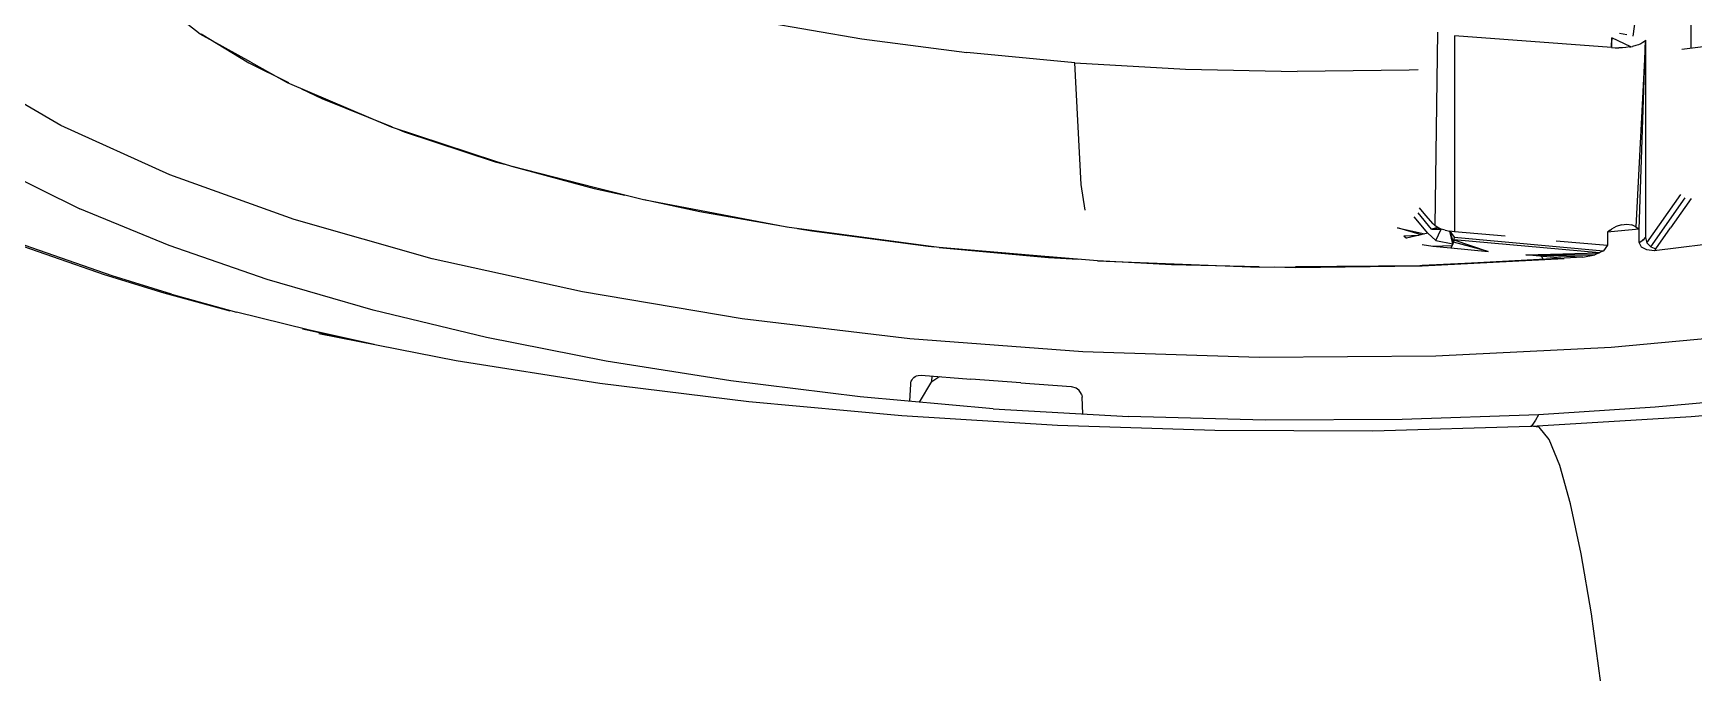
# Model space of a CAD drawing. Header units: millimetres. Extents: x -57554 to 16546, y 2142 to 98430.
# Drawn here: x -41620.9 to -41162.5, y 89807.4 to 89984 of the extents above; entities that cross this region are included whole.
import ezdxf

# ---------------------------------------------------------------- set-up
doc = ezdxf.new("R2010")
doc.units = ezdxf.units.MM

msp = doc.modelspace()

# ---------------------------------------------------------------- linework, layer by layer
at = {"color": 2, "linetype": 'Continuous'}
for p, q in [((-41179.2, 89983.2), (-41172.59, 90033.28)), ((-41163.22, 89979.86), (-41163.22, 90007.4)), ((-41574.81, 89983.77), (-41578.27, 89986.39)), ((-41419.97, 89987.26), (-41392.2, 89982.45)), ((-41560.83, 89975.96), (-41574.81, 89983.77)), ((-41574.56, 89983.83), (-41561.39, 89975.81)), ((-41392.2, 89982.45), (-41363.23, 89978.63)), ((-41233.93, 89930.82), (-41233.17, 89984.3)), ((-41185.21, 89980.01), (-41228.53, 89983.27)), ((-41228.53, 89983.27), (-41228.53, 89929.17)), ((-41185.21, 89980.01), (-41185.11, 89982.74)), ((-41185.11, 89982.74), (-41185.18, 89981.35)), ((-41179.9, 89980.27), (-41185.11, 89982.74)), ((-41181.98, 89983.73), (-41182.98, 89983.88)), ((-41181.01, 89983.57), (-41181.98, 89983.73)), ((-41175.82, 89982.05), (-41178.49, 89930.56)), ((-41177.61, 89929.88), (-41175.82, 89982.05)), ((-41176.14, 89981.71), (-41176.58, 89981.39)), ((-41175.82, 89982.05), (-41176.14, 89981.71)), ((-41175.82, 89982.05), (-41175.82, 89927.55)), ((-41333.35, 89975.83), (-41363.23, 89978.63)), ((-41185.18, 89981.35), (-41185.21, 89980.01)), ((-41185.21, 89980.01), (-41184.21, 89979.96)), ((-41184.21, 89979.96), (-41183.2, 89979.95)), ((-41182.19, 89979.99), (-41183.2, 89979.95)), ((-41181.21, 89980.07), (-41182.19, 89979.99)), ((-41180.26, 89980.2), (-41181.21, 89980.07)), ((-41180.26, 89980.2), (-41179.37, 89980.37)), ((-41180.26, 89980.2), (-41179.9, 89980.27)), ((-41179.9, 89980.27), (-41179.37, 89980.37)), ((-41178.54, 89980.57), (-41179.37, 89980.37)), ((-41177.79, 89980.81), (-41178.54, 89980.57)), ((-41177.14, 89981.09), (-41177.79, 89980.81)), ((-41176.58, 89981.39), (-41177.14, 89981.09)), ((-41151.13, 89981.33), (-41165.84, 89979.54)), ((-41613.29, 89958.51), (-41638.69, 89973.29)), ((-41561.39, 89975.81), (-41550.42, 89970.42)), ((-41550.74, 89970.32), (-41560.8, 89975.94)), ((-41333.35, 89975.83), (-41302.83, 89974.08)), ((-41331.63, 89942.24), (-41333.35, 89975.83)), ((-41302.83, 89974.08), (-41271.98, 89973.4)), ((-41241.08, 89973.79), (-41271.98, 89973.4)), ((-41238.55, 89973.91), (-41241.08, 89973.79)), ((-41521.99, 89958.08), (-41550.74, 89970.32)), ((-41546.85, 89968.67), (-41541.29, 89965.94)), ((-41541.29, 89965.94), (-41521.85, 89958.14)), ((-41583.22, 89944.87), (-41613.29, 89958.51)), ((-41493.22, 89948.62), (-41521.99, 89958.08)), ((-41520.45, 89957.58), (-41518.56, 89956.81)), ((-41518.56, 89956.81), (-41493.41, 89948.53)), ((-41630.19, 89946.47), (-41608.09, 89935.55)), ((-41548.89, 89932.56), (-41583.22, 89944.87)), ((-41493.41, 89948.53), (-41490.81, 89947.82)), ((-41489.06, 89947.25), (-41493.2, 89948.61)), ((-41465.74, 89941.35), (-41489.06, 89947.25)), ((-41488.93, 89947.31), (-41466.1, 89941.15)), ((-41466.1, 89941.15), (-41457.6, 89939.29)), ((-41452.48, 89938), (-41465.71, 89941.34)), ((-41330.53, 89935.11), (-41331.63, 89942.24)), ((-41412.86, 89930.48), (-41452.48, 89938)), ((-41452.29, 89938.13), (-41436.87, 89934.76)), ((-41236.45, 89933.69), (-41238.21, 89935.79)), ((-41175.43, 89926.14), (-41166.09, 89939.48)), ((-41174.38, 89925.03), (-41164.91, 89938.55)), ((-41164.96, 89935.92), (-41168.96, 89930.22)), ((-41163.25, 89938.36), (-41164.96, 89935.92)), ((-41583.39, 89925.37), (-41608.09, 89935.55)), ((-41510.75, 89921.75), (-41548.89, 89932.56)), ((-41436.87, 89934.76), (-41412.76, 89930.58)), ((-41235.92, 89928.78), (-41239.73, 89933.33)), ((-41234.87, 89929.91), (-41238.61, 89934.37)), ((-41234.48, 89931.33), (-41236.45, 89933.69)), ((-41233.93, 89930.82), (-41234.48, 89931.33)), ((-41182.44, 89931.11), (-41183.93, 89930.59)), ((-41182.44, 89931.11), (-41180.95, 89931.27)), ((-41180.95, 89931.27), (-41179.56, 89931.05)), ((-41601.25, 89917.27), (-41629.75, 89927.22)), ((-41599.13, 89916.97), (-41627.39, 89926.86)), ((-41373.78, 89925.22), (-41412.86, 89930.48)), ((-41409.93, 89930.09), (-41406.01, 89929.41)), ((-41406.01, 89929.41), (-41373.83, 89925.16)), ((-41237.71, 89928.35), (-41244.28, 89930.31)), ((-41244.28, 89930.31), (-41236.75, 89928.58)), ((-41242.52, 89928.08), (-41238.29, 89928.21)), ((-41242.52, 89928.08), (-41241.78, 89927.37)), ((-41235.92, 89928.78), (-41241.78, 89927.37)), ((-41235.92, 89928.78), (-41233.68, 89926.73)), ((-41233.17, 89930.35), (-41234.87, 89929.91)), ((-41234.87, 89929.91), (-41232.22, 89929.94)), ((-41232.22, 89929.94), (-41234.87, 89929.91)), ((-41233.17, 89930.35), (-41233.93, 89930.82)), ((-41233.68, 89926.73), (-41232.22, 89929.94)), ((-41233.68, 89926.73), (-41229.01, 89925.84)), ((-41233.17, 89930.35), (-41232.22, 89929.94)), ((-41232.22, 89929.94), (-41233.17, 89930.35)), ((-41231.11, 89929.6), (-41232.22, 89929.94)), ((-41231.11, 89929.6), (-41229.87, 89929.34)), ((-41228.86, 89926.27), (-41229.87, 89929.34)), ((-41228.53, 89929.17), (-41229.87, 89929.34)), ((-41229.87, 89929.34), (-41228.63, 89927.66)), ((-41229.01, 89925.84), (-41229.87, 89929.34)), ((-41228.63, 89927.66), (-41228.86, 89926.27)), ((-41188.52, 89923.39), (-41228.75, 89926.92)), ((-41228.75, 89926.92), (-41219.25, 89923.75)), ((-41228.63, 89927.66), (-41187.41, 89923.89)), ((-41214.56, 89927.96), (-41228.53, 89929.17)), ((-41200.5, 89926.72), (-41186.36, 89925.47)), ((-41185.98, 89929.35), (-41186.36, 89929.1)), ((-41183.44, 89929.35), (-41186.36, 89929.1)), ((-41186.36, 89929.1), (-41186.36, 89925.47)), ((-41185.59, 89929.61), (-41185.98, 89929.35)), ((-41185.59, 89929.61), (-41185.21, 89929.87)), ((-41183.93, 89930.59), (-41185.21, 89929.87)), ((-41180.52, 89929.61), (-41183.44, 89929.35)), ((-41177.61, 89929.88), (-41180.52, 89929.61)), ((-41178.49, 89930.56), (-41179.56, 89931.05)), ((-41178.49, 89930.56), (-41177.61, 89929.88)), ((-41177.61, 89926.26), (-41177.61, 89929.88)), ((-41177.61, 89926.26), (-41176.84, 89926.64)), ((-41176.84, 89926.64), (-41175.82, 89927.55)), ((-41176.84, 89926.64), (-41176.24, 89927.08)), ((-41176.24, 89927.08), (-41175.82, 89927.55)), ((-41175.82, 89927.55), (-41175.43, 89926.14)), ((-41131.05, 89929.2), (-41173.46, 89923.93)), ((-41172.95, 89924.5), (-41168.96, 89930.22)), ((-41556.35, 89916.03), (-41583.39, 89925.37)), ((-41373.83, 89925.16), (-41372.1, 89925)), ((-41370.85, 89924.83), (-41373.77, 89925.22)), ((-41340.51, 89922.26), (-41370.85, 89924.83)), ((-41370.81, 89924.88), (-41340.62, 89922.05)), ((-41340.62, 89922.05), (-41332.45, 89921.58)), ((-41327.14, 89921.13), (-41340.48, 89922.26)), ((-41193.09, 89922.2), (-41237.52, 89919.81)), ((-41237.48, 89925.62), (-41234.52, 89925.16)), ((-41234.52, 89925.16), (-41229.17, 89925.36)), ((-41234.52, 89925.16), (-41229.56, 89924.7)), ((-41229.17, 89925.36), (-41229.56, 89924.7)), ((-41229.56, 89924.7), (-41219.25, 89923.75)), ((-41228.86, 89926.27), (-41229.17, 89925.36)), ((-41229.17, 89925.36), (-41229.01, 89925.84)), ((-41229.01, 89925.84), (-41228.86, 89926.27)), ((-41219.25, 89923.75), (-41228.86, 89926.27)), ((-41208.83, 89922.78), (-41188.52, 89923.39)), ((-41193.09, 89922.2), (-41208.83, 89922.78)), ((-41208.83, 89922.78), (-41189.84, 89922.78)), ((-41198.32, 89921.81), (-41208.83, 89922.78)), ((-41204.65, 89922.63), (-41204.07, 89921.42)), ((-41193.09, 89922.2), (-41189.84, 89922.78)), ((-41187.41, 89923.89), (-41189.84, 89922.78)), ((-41186.36, 89925.47), (-41187.41, 89923.89)), ((-41176.97, 89924.97), (-41177.61, 89926.26)), ((-41175.48, 89924.15), (-41176.97, 89924.97)), ((-41173.46, 89923.93), (-41175.48, 89924.15)), ((-41175.43, 89926.14), (-41174.9, 89925.58)), ((-41174.9, 89925.58), (-41174.38, 89925.03)), ((-41174.38, 89925.03), (-41172.95, 89924.5)), ((-41173.27, 89924.12), (-41173.46, 89923.93)), ((-41173.1, 89924.31), (-41173.27, 89924.12)), ((-41172.95, 89924.5), (-41173.1, 89924.31)), ((-41469.33, 89912.58), (-41510.75, 89921.75)), ((-41327.14, 89921.13), (-41282.45, 89919.45)), ((-41327.09, 89921.27), (-41306.72, 89920.11)), ((-41306.72, 89920.11), (-41282.45, 89919.57)), ((-41282.45, 89919.45), (-41272.44, 89919.53)), ((-41278.33, 89919.48), (-41272.43, 89919.35)), ((-41238.11, 89919.8), (-41272.43, 89919.53)), ((-41272.43, 89919.35), (-41238.11, 89919.79)), ((-41237.52, 89919.81), (-41238.11, 89919.8)), ((-41238.11, 89919.79), (-41237.77, 89919.8)), ((-41237.77, 89919.8), (-41237.52, 89919.81)), ((-41237.52, 89919.81), (-41198.32, 89921.81)), ((-41204.07, 89921.42), (-41237.52, 89919.82)), ((-41584.75, 89912.24), (-41601.25, 89917.27)), ((-41582.78, 89911.98), (-41599.13, 89916.97)), ((-41527.11, 89907.57), (-41556.35, 89916.03)), ((-41566.58, 89907.25), (-41584.75, 89912.24)), ((-41582.78, 89911.98), (-41564.77, 89907.01)), ((-41425.19, 89905.18), (-41469.33, 89912.58)), ((-41544.99, 89902.1), (-41564.77, 89907.01)), ((-41495.82, 89900.03), (-41527.11, 89907.57)), ((-41378.92, 89899.64), (-41425.19, 89905.18)), ((-41532.52, 89899.21), (-41546.63, 89902.31)), ((-41526.81, 89898.09), (-41544.99, 89902.1)), ((-41542.08, 89901.09), (-41504.13, 89893.63)), ((-41462.78, 89893.49), (-41495.82, 89900.03)), ((-41331.14, 89896.04), (-41378.92, 89899.64)), ((-41138.07, 89901.63), (-41185.32, 89897.25)), ((-41282.51, 89894.43), (-41331.14, 89896.04)), ((-41233.68, 89894.84), (-41282.51, 89894.43)), ((-41185.32, 89897.25), (-41233.68, 89894.84)), ((-41504.13, 89893.63), (-41464.46, 89887.35)), ((-41428.32, 89888.01), (-41462.78, 89893.49)), ((-41464.46, 89887.35), (-41423.36, 89882.27)), ((-41392.63, 89883.61), (-41428.32, 89888.01)), ((-41378.94, 89882.39), (-41378.69, 89887.07)), ((-41378.69, 89887.07), (-41378.63, 89887.5)), ((-41378.63, 89887.5), (-41378.51, 89887.91)), ((-41378.51, 89887.91), (-41378.32, 89888.3)), ((-41378.32, 89888.3), (-41378.08, 89888.65)), ((-41378.08, 89888.65), (-41377.78, 89888.95)), ((-41377.8, 89888.94), (-41377.46, 89889.19)), ((-41377.78, 89888.95), (-41377.46, 89889.19)), ((-41377.46, 89889.19), (-41377.08, 89889.39)), ((-41377.08, 89889.39), (-41376.66, 89889.53)), ((-41376.66, 89889.53), (-41375.78, 89889.59)), ((-41376.27, 89882.15), (-41372.87, 89887.82)), ((-41375.78, 89889.59), (-41362.07, 89888.51)), ((-41372.87, 89887.82), (-41372.8, 89889.36)), ((-41372.87, 89887.82), (-41370.91, 89889.15)), ((-41370.91, 89889.15), (-41370.74, 89889.19)), ((-41348.26, 89887.47), (-41362.07, 89888.51)), ((-41348.26, 89887.47), (-41334.35, 89886.47)), ((-41334.35, 89886.47), (-41333.03, 89886.07)), ((-41333.03, 89886.07), (-41332.63, 89885.82)), ((-41332.63, 89885.82), (-41332.31, 89885.53)), ((-41332.63, 89885.82), (-41332.29, 89885.52)), ((-41331.56, 89884.38), (-41332.31, 89885.53)), ((-41423.36, 89882.27), (-41381.16, 89878.41)), ((-41355.91, 89880.33), (-41392.63, 89883.61)), ((-41331.56, 89884.38), (-41331.43, 89883.94)), ((-41331.43, 89883.94), (-41331.38, 89883.51)), ((-41331.12, 89878.9), (-41331.38, 89883.51)), ((-41173.14, 89880.71), (-41205.34, 89878.66)), ((-41141.54, 89883.63), (-41173.14, 89880.71)), ((-41163.26, 89878.14), (-41120.23, 89882.04)), ((-41381.16, 89878.41), (-41338.17, 89875.78)), ((-41355.91, 89880.33), (-41318.52, 89878.18)), ((-41280.83, 89877.18), (-41318.52, 89878.18)), ((-41243.04, 89877.34), (-41280.83, 89877.18)), ((-41205.34, 89878.66), (-41243.04, 89877.34)), ((-41207.21, 89875.46), (-41163.26, 89878.14)), ((-41206.16, 89877.2), (-41207.14, 89875.81)), ((-41205.34, 89878.66), (-41206.16, 89877.2)), ((-41338.17, 89875.78), (-41294.7, 89874.39)), ((-41294.7, 89874.39), (-41251.1, 89874.26)), ((-41251.1, 89874.26), (-41207.57, 89875.5)), ((-41207.57, 89875.5), (-41207.19, 89875.46)), ((-41205.18, 89875.22), (-41207.57, 89875.5)), ((-41207.42, 89875.48), (-41207.14, 89875.81)), ((-41207.14, 89875.81), (-41207.1, 89875.86)), ((-41202.45, 89871.78), (-41205.18, 89875.22)), ((-41199.49, 89864.66), (-41202.45, 89871.78)), ((-41196.5, 89854.06), (-41199.49, 89864.66)), ((-41193.57, 89840.28), (-41196.5, 89854.06)), ((-41190.76, 89823.65), (-41193.57, 89840.28)), ((-41188.14, 89804.54), (-41190.76, 89823.65))]:
    msp.add_line(p, q, dxfattribs=at)

doc.saveas('drawing.dxf')
